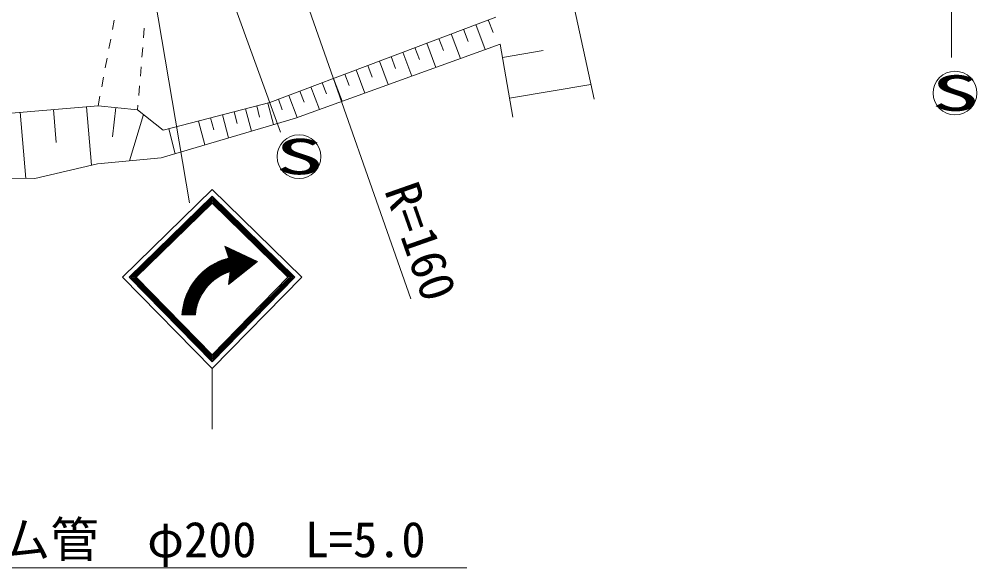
# Model space of a CAD drawing. Units: millimetres, scale not verified. Extents: x 40000 to 680000, y 20000 to 380000.
# Drawn here: x 424674 to 474105, y 242633 to 270971 of the extents above; entities that cross this region are included whole.
import ezdxf
from ezdxf.enums import TextEntityAlignment as Align

# ---------------------------------------------------------------- set-up
doc = ezdxf.new("R2010")
doc.units = ezdxf.units.MM
doc.header["$LTSCALE"] = 1000
for name, color, linetype, lineweight in [('M-BGD', 7, 'Continuous', 13), ('M-STR-HTXT', 7, 'Continuous', 13), ('M-STR-STRC', 7, 'Continuous', 13)]:
    doc.layers.add(name, color=color, linetype=linetype, lineweight=lineweight)
doc.styles.add('ＭＳ ゴシック', font='')
doc.styles.get('ＭＳ ゴシック').set_extended_font_data('MS Gothic')

msp = doc.modelspace()

# ---------------------------------------------------------------- linework, layer by layer
at = {"layer": 'M-BGD'}
for p, q in [((454357, 266830), (450405, 284896)), ((429493, 270429), (429586, 270920)), ((448887, 270934), (449132, 270287)), ((431135, 270509), (431093, 270011)), ((447604, 270448), (447845, 269811)), ((448240, 270689), (448730, 269396)), ((429306, 269447), (429400, 269938)), ((446341, 269970), (446578, 269343)), ((446967, 270207), (447449, 268934)), ((431052, 269513), (431011, 269014)), ((445097, 269499), (445331, 268882)), ((445714, 269732), (446189, 268479)), ((450148, 265906), (449509, 269677)), ((429119, 268464), (429213, 268956)), ((443873, 269035), (444103, 268428)), ((444480, 269265), (444947, 268031)), ((449625, 268995), (451728, 269351)), ((430970, 268516), (430929, 268018)), ((442667, 268579), (442894, 267981)), ((443265, 268805), (443725, 267590)), ((428933, 267482), (429026, 267973)), ((441481, 268129), (441704, 267541)), ((442069, 268352), (442522, 267156)), ((430887, 267520), (430846, 267021)), ((439733, 267468), (440172, 266308)), ((440312, 267687), (440532, 267107)), ((440892, 267907), (441338, 266729)), ((449981, 266892), (454187, 267604)), ((428746, 266500), (428839, 266991)), ((438591, 267036), (439024, 265894)), ((439162, 267252), (439378, 266681)), ((428150, 266449), (428406, 263426)), ((430805, 266523), (430785, 266280)), ((436938, 266489), (437087, 265914)), ((437513, 266639), (437803, 265526)), ((438054, 266832), (438257, 266294)), ((424728, 266159), (425018, 262738)), ((426439, 266304), (426584, 264593)), ((429659, 266401), (429496, 264893)), ((431087, 266041), (430361, 263654)), ((435171, 266029), (435481, 264839)), ((435767, 266184), (435922, 265589)), ((436362, 266339), (436662, 265188)), ((433939, 265709), (434260, 264477)), ((434555, 265869), (434716, 265253)), ((432393, 265306), (432727, 264023))]:
    msp.add_line(p, q, dxfattribs=at)
for points in [[(428746, 266500), (430785, 266280), (432108, 265232), (437612, 266665), (449272, 271079)], [(401743, 270759), (407108, 270069), (416283, 267143), (423019, 266014), (428746, 266500)], [(428716, 263499), (432000, 263807), (438929, 265860), (449509, 269677)], [(386873, 266314), (390201, 267096), (394313, 267587), (398775, 267680), (403377, 266909), (407769, 265765), (413946, 263830), (419132, 262803), (425486, 262733), (428716, 263499)]]:
    msp.add_lwpolyline(points, dxfattribs=at)
at = {"layer": 'M-STR-HTXT'}
msp.add_line((434923, 284923), (444890, 256528), dxfattribs=at)
msp.add_lwpolyline([(416283, 277128), (416283, 242633), (447782, 242633)], dxfattribs=at)
at = {"layer": 'M-STR-STRC'}
for p, q in [((472799, 292059), (472799, 268987)), ((432098, 281868), (438170, 265128)), ((430103, 281348), (433467, 261485)), ((435336, 259228), (435303, 259194)), ((435384, 259205), (435321, 259140)), ((435431, 259183), (435339, 259087)), ((435479, 259160), (435357, 259033)), ((435527, 259138), (435375, 258980)), ((435575, 259115), (435393, 258927)), ((435622, 259093), (435411, 258873)), ((435670, 259070), (435430, 258820)), ((435718, 259048), (435448, 258767)), ((435766, 259025), (435466, 258713)), ((436005, 258913), (433094, 255887)), ((435957, 258935), (433105, 255971)), ((435909, 258958), (433119, 256057)), ((435861, 258980), (433135, 256147)), ((435448, 258623), (433156, 256240)), ((435352, 258595), (433180, 256338)), ((435250, 258562), (433209, 256440)), ((436052, 258890), (434584, 257364)), ((436100, 258868), (434879, 257599)), ((436148, 258846), (435053, 257707)), ((436196, 258823), (435194, 257782)), ((436243, 258801), (435317, 257838)), ((436291, 258778), (435429, 257882)), ((436721, 258576), (435482, 257289)), ((435814, 259003), (435484, 258660)), ((436673, 258598), (435493, 257372)), ((436625, 258621), (435504, 257455)), ((436578, 258643), (435514, 257538)), ((436530, 258666), (435525, 257621)), ((436339, 258756), (435533, 257918)), ((436482, 258688), (435536, 257704)), ((436434, 258711), (435546, 257788)), ((436387, 258733), (435557, 257871)), ((436769, 258553), (435688, 257430)), ((436817, 258531), (435996, 257678)), ((435143, 258523), (433244, 256548)), ((435029, 258476), (433286, 256664)), ((434906, 258420), (433337, 256790)), ((434770, 258351), (433401, 256928)), ((434615, 258262), (433484, 257087)), ((434423, 258135), (433604, 257283)), ((436864, 258508), (436303, 257925)), ((436912, 258486), (436610, 258172)), ((434379, 257151), (433085, 255806)), ((434155, 256846), (433079, 255727)), ((434054, 256669), (433121, 255699)), ((433985, 256525), (433190, 255699)), ((433934, 256400), (433260, 255699)), ((433894, 256286), (433329, 255699)), ((433862, 256181), (433399, 255699)), ((433837, 256083), (433468, 255699)), ((433077, 255699), (433777, 255699)), ((433817, 255990), (433537, 255699)), ((433801, 255901), (433607, 255699)), ((433789, 255817), (433676, 255699)), ((433780, 255735), (433745, 255699)), ((434631, 252921), (434631, 249803))]:
    msp.add_line(p, q, dxfattribs=at)
for points in [[(430002, 257641), (434631, 262175), (439257, 257641), (434631, 252921)], [(438904, 257638), (434631, 261825), (430356, 257638), (434631, 253278)], [(438833, 257637), (434631, 261755), (430426, 257637), (434631, 253349)], [(438762, 257636), (434631, 261685), (430497, 257636), (434631, 253421)], [(438691, 257635), (434631, 261615), (430568, 257635), (434630, 253492)], [(438621, 257635), (434631, 261545), (430639, 257635), (434630, 253563)], [(438543, 257641), (434631, 261475), (430717, 257641), (434631, 253635)]]:
    msp.add_lwpolyline(points, close=True, dxfattribs=at)
msp.add_lwpolyline([(435492, 258635), (435283, 259252), (436968, 258460), (435479, 257262), (435564, 257928)], dxfattribs=at)
for centre in [(472977, 267152), (439119, 263872)]:
    msp.add_circle(centre, 1128, dxfattribs=at)
for centre, radius, start, end in [((436305, 255504), 3234, 104.5529, 176.543), ((436305, 255504), 3234, 104.5529, 176.543), ((436308, 255500), 2539, 107.0265, 175.5028)]:
    msp.add_arc(centre, radius, start, end, dxfattribs=at)

# ---------------------------------------------------------------- texts
at = {"layer": 'M-STR-HTXT', "style": 'ＭＳ ゴシック'}
msp.add_text('R=160', height=1833, rotation=289.342, dxfattribs=at).set_placement((442988, 261948), align=Align.BOTTOM_LEFT)
msp.add_text('ヒューム管\u3000φ200  L=5.0', height=1833, dxfattribs=at).set_placement((416283, 242633), align=Align.BOTTOM_LEFT)
at = {"layer": 'M-STR-STRC', "style": 'ＭＳ ゴシック', "width": 2}
for p in [(472994, 267154), (439136, 263874)]:
    msp.add_text('S', height=1833, dxfattribs=at).set_placement(p, align=Align.MIDDLE_CENTER)

doc.saveas('drawing.dxf')
